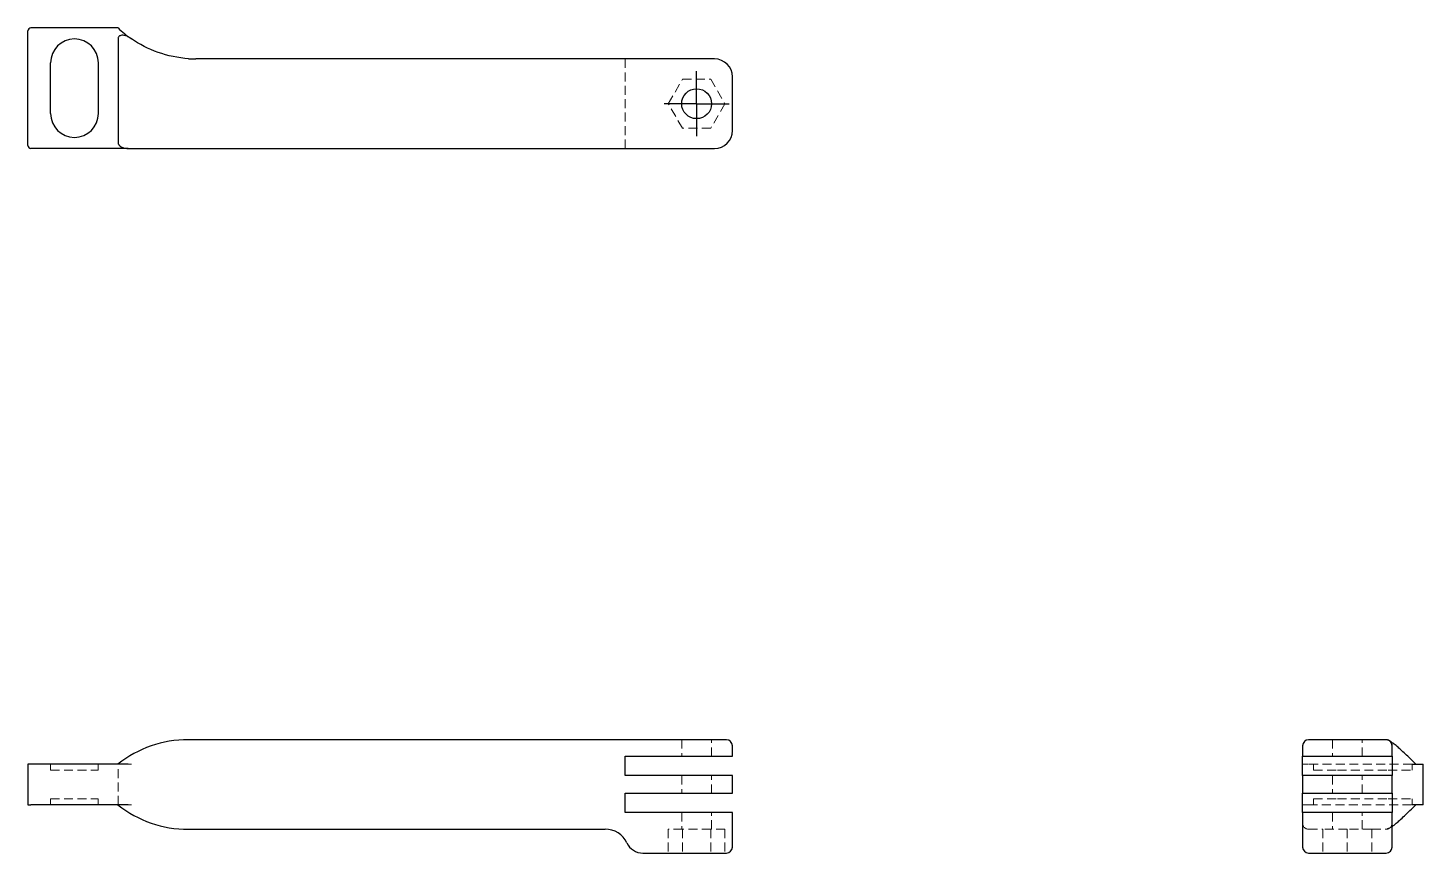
# Model space of a CAD drawing. Header units: millimetres. Extents: x 33 to 231, y 49 to 166.
import ezdxf

# ---------------------------------------------------------------- set-up
doc = ezdxf.new("R2010")
doc.units = ezdxf.units.MM
doc.linetypes.add('HIDDEN', pattern=[1.905, 1.27, -0.635])
doc.layers.add('10', color=7, linetype='Continuous')

# ---------------------------------------------------------------- blocks, each defined once
blk = doc.blocks.new('SW_CENTERMARKSYMBOL_0')
at = {"layer": '10', "color": 0}
for p, q in [((0, 2.5), (0, 4.62)), ((0, 0), (0, 2.5)), ((-2.5, 0), (-4.62, 0)), ((0, 0), (-2.5, 0)), ((0, 0), (0, -2.5)), ((0, 0), (2.5, 0)), ((2.5, 0), (4.62, 0)), ((0, -2.5), (0, -4.62))]:
    blk.add_line(p, q, dxfattribs=at)

msp = doc.modelspace()

# ---------------------------------------------------------------- linework, layer by layer
at = {"color": 7, "linetype": 'Continuous', "lineweight": 25}
for p, q in [((33, 149.36), (33, 165.61)), ((45.79, 166.04), (33.42, 166.04)), ((45.79, 164.46), (45.79, 149.78)), ((36.22, 153.89), (36.22, 161.08)), ((42.99, 161.08), (42.99, 153.89)), ((130.46, 161.63), (56.85, 161.63)), ((133, 151.47), (133, 159.09)), ((47.23, 148.93), (33.42, 148.93)), ((47.23, 148.93), (55.75, 148.93)), ((55.75, 148.93), (130.46, 148.93)), ((130.46, 65.03), (55.75, 65.03)), ((132.15, 65.03), (130.46, 65.03)), ((133, 62.67), (133, 64.18)), ((213.93, 64.18), (213.93, 62.67)), ((216.47, 65.03), (214.78, 65.03)), ((224.09, 65.03), (216.47, 65.03)), ((225.79, 65.03), (224.09, 65.03)), ((225.82, 65.03), (225.79, 65.03)), ((226.63, 62.67), (226.63, 64.18)), ((33, 61.57), (33, 55.78)), ((33.42, 61.57), (33, 61.57)), ((47.23, 61.57), (33.42, 61.57)), ((117.76, 62.67), (130.46, 62.67)), ((117.76, 59.93), (117.76, 62.67)), ((130.46, 62.67), (133, 62.67)), ((213.93, 62.67), (216.47, 62.67)), ((213.93, 59.93), (213.93, 62.67)), ((216.47, 62.67), (224.09, 62.67)), ((224.09, 62.67), (226.63, 62.67)), ((226.63, 62.67), (226.63, 59.93)), ((229.48, 61.57), (231.04, 61.57)), ((231.04, 55.78), (231.04, 61.57)), ((130.46, 59.93), (117.76, 59.93)), ((133, 59.93), (130.46, 59.93)), ((133, 57.42), (133, 59.93)), ((213.93, 59.93), (213.93, 57.42)), ((216.47, 59.93), (213.93, 59.93)), ((224.09, 59.93), (216.47, 59.93)), ((226.63, 59.93), (224.09, 59.93)), ((226.63, 57.42), (226.63, 59.93)), ((33, 55.78), (33.42, 55.78)), ((47.23, 55.78), (33.42, 55.78)), ((117.76, 57.42), (130.46, 57.42)), ((117.76, 54.68), (117.76, 57.42)), ((130.46, 57.42), (133, 57.42)), ((213.93, 57.42), (216.47, 57.42)), ((213.93, 54.68), (213.93, 57.42)), ((216.47, 57.42), (224.09, 57.42)), ((224.09, 57.42), (226.63, 57.42)), ((226.63, 57.42), (226.63, 54.68)), ((231.04, 55.78), (229.48, 55.78)), ((130.46, 54.68), (117.76, 54.68)), ((133, 54.68), (130.46, 54.68)), ((133, 49.79), (133, 54.68)), ((213.93, 54.68), (213.93, 49.79)), ((216.47, 54.68), (213.93, 54.68)), ((224.09, 54.68), (216.47, 54.68)), ((226.63, 54.68), (224.09, 54.68)), ((226.63, 49.79), (226.63, 54.68)), ((55.75, 52.33), (114.95, 52.33)), ((120.3, 48.94), (130.46, 48.94)), ((130.46, 48.94), (132.15, 48.94)), ((214.78, 48.94), (216.47, 48.94)), ((216.47, 48.94), (224.09, 48.94)), ((224.09, 48.94), (225.79, 48.94))]:
    msp.add_line(p, q, dxfattribs=at)
at = {"color": 7, "linetype": 'HIDDEN', "lineweight": 18}
for p, q in [((117.76, 148.93), (117.76, 161.63)), ((123.9, 155.28), (125.91, 158.77)), ((125.91, 158.77), (129.93, 158.77)), ((129.93, 158.77), (131.94, 155.28)), ((125.91, 151.8), (123.9, 155.28)), ((131.94, 155.28), (129.93, 151.8)), ((129.93, 151.8), (125.91, 151.8)), ((125.8, 65.03), (125.8, 62.67)), ((130.04, 62.67), (130.04, 65.03)), ((218.17, 65.03), (218.17, 62.67)), ((222.4, 62.67), (222.4, 65.03)), ((36.22, 61.57), (36.22, 60.72)), ((42.99, 61.57), (42.99, 60.72)), ((45.79, 55.78), (45.79, 61.57)), ((47.71, 61.57), (47.27, 61.57)), ((214.36, 61.57), (214.78, 61.57)), ((229.46, 61.57), (214.78, 61.57)), ((215.5, 61.57), (215.5, 60.72)), ((229.47, 60.72), (229.47, 61.57)), ((36.22, 60.72), (42.99, 60.72)), ((125.8, 59.93), (125.8, 57.42)), ((130.04, 57.42), (130.04, 59.93)), ((215.5, 60.72), (218.89, 60.72)), ((218.17, 59.93), (218.17, 57.42)), ((218.89, 60.72), (226.08, 60.72)), ((222.4, 57.42), (222.4, 59.93)), ((226.08, 60.72), (229.47, 60.72)), ((36.22, 55.78), (36.22, 56.63)), ((36.22, 56.63), (42.99, 56.63)), ((42.99, 55.78), (42.99, 56.63)), ((47.71, 55.78), (47.27, 55.78)), ((214.78, 55.78), (214.36, 55.78)), ((214.78, 55.78), (229.46, 55.78)), ((215.5, 56.63), (218.89, 56.63)), ((215.5, 56.63), (215.5, 55.78)), ((218.89, 56.63), (226.08, 56.63)), ((226.08, 56.63), (229.47, 56.63)), ((229.47, 55.78), (229.47, 56.63)), ((125.8, 54.68), (125.8, 52.33)), ((130.04, 52.33), (130.04, 54.68)), ((218.17, 54.68), (218.17, 52.33)), ((222.4, 52.33), (222.4, 54.68)), ((125.91, 52.33), (123.9, 52.33)), ((123.9, 52.33), (123.9, 48.94)), ((125.91, 52.33), (125.91, 48.94)), ((129.93, 52.33), (125.91, 52.33)), ((131.94, 52.33), (129.93, 52.33)), ((129.93, 52.33), (129.93, 48.94)), ((131.94, 52.33), (131.94, 48.94)), ((214.78, 52.33), (216.8, 52.33)), ((220.28, 52.33), (216.8, 52.33)), ((216.8, 52.33), (216.8, 48.94)), ((223.77, 52.33), (220.28, 52.33)), ((220.28, 52.33), (220.28, 48.94)), ((223.77, 52.33), (223.77, 48.94)), ((223.77, 52.33), (225.79, 52.33)), ((225.79, 52.33), (225.82, 52.33))]:
    msp.add_line(p, q, dxfattribs=at)
at = {"color": 7, "linetype": 'Continuous', "lineweight": 25}
msp.add_circle((127.92, 155.28), 2.12, dxfattribs=at)
for centre, radius, start, end in [((33.42, 165.61), 0.423, 90, 180), ((39.61, 161.08), 3.39, 0, 180), ((56.85, 177.72), 16.09, 226.5784, 235.371), ((56.85, 177.72), 16.09, 266.2853, 270), ((130.46, 159.09), 2.54, 0, 90), ((39.61, 153.89), 3.39, 180, 0), ((130.46, 151.47), 2.54, 270, 0), ((33.42, 149.36), 0.423, 180, 270), ((55.75, 48.94), 16.09, 90, 128.255), ((132.15, 64.18), 0.847, 0, 90), ((214.78, 64.18), 0.847, 90, 180), ((225.79, 64.18), 0.847, 0, 90), ((55.75, 68.41), 16.09, 231.745, 270), ((114.95, 48.94), 3.39, 25.3769, 90), ((120.3, 51.48), 2.54, 205.3769, 270), ((132.15, 49.79), 0.847, 270, 0), ((214.78, 49.79), 0.847, 180, 270), ((225.79, 49.79), 0.847, 270, 0)]:
    msp.add_arc(centre, radius, start, end, dxfattribs=at)
at = {"color": 7, "linetype": 'HIDDEN', "lineweight": 18}
for centre, start, end in [((214.78, 53.17), 180, 270), ((225.79, 53.17), 270, 0)]:
    msp.add_arc(centre, 0.847, start, end, dxfattribs=at)
at = {"color": 7, "linetype": 'Continuous', "lineweight": 25}
for points, knots in [([(47.71, 164.48), (47.66, 164.52), (47.57, 164.58), (47.44, 164.65), (47.32, 164.72), (47.15, 164.81), (46.94, 164.9), (46.65, 164.98), (46.36, 165.01), (46.12, 164.96), (45.96, 164.86), (45.86, 164.75), (45.8, 164.61), (45.8, 164.51), (45.79, 164.46)], [0, 0, 0, 0, 0.073285, 0.1391, 0.197365, 0.247995, 0.382938, 0.496447, 0.636286, 0.747682, 0.811649, 0.873447, 0.934167, 1, 1, 1, 1]), ([(55.81, 161.67), (54.32, 161.76), (51.32, 162.4), (48.82, 163.72), (47.71, 164.48)], [0, 0, 0, 0, 0.558084, 1.134647, 1.134647, 1.134647, 1.134647]), ([(45.79, 149.78), (45.79, 149.76), (45.8, 149.71), (45.81, 149.64), (45.83, 149.58), (45.87, 149.51), (45.91, 149.44), (45.96, 149.38), (46.02, 149.32), (46.08, 149.26), (46.16, 149.21), (46.24, 149.15), (46.38, 149.09), (46.59, 149.01), (46.89, 148.95), (47.11, 148.94), (47.23, 148.93)], [0, 0, 0, 0, 0.037245, 0.075181, 0.114198, 0.154651, 0.196854, 0.24108, 0.287557, 0.336475, 0.387989, 0.442223, 0.499274, 0.638961, 0.80596, 1, 1, 1, 1]), ([(226.67, 64.18), (226.67, 64.4), (226.58, 64.62), (226.26, 64.93), (226.04, 65.03), (225.82, 65.03)], [0, 0, 0, 0, 0.5, 0.5, 1, 1, 1, 1]), ([(229.99, 61.57), (229.74, 61.82), (229.22, 62.34), (228.52, 63.01), (227.88, 63.6), (227.31, 64.11), (226.8, 64.52), (226.36, 64.82), (226.09, 64.92), (225.97, 64.96)], [0, 0, 0, 0, 0.148456, 0.308619, 0.455584, 0.589652, 0.748911, 0.885813, 1, 1, 1, 1]), ([(226.63, 52.72), (226.69, 52.76), (226.88, 52.89), (227.24, 53.18), (227.76, 53.63), (228.4, 54.23), (229.15, 54.95), (229.71, 55.5), (229.99, 55.78)], [0, 0, 0, 0, 0.068886, 0.218226, 0.389135, 0.581357, 0.795283, 1, 1, 1, 1])]:
    msp.add_open_spline(points, degree=3, knots=knots, dxfattribs=at)
at = {"color": 7, "linetype": 'HIDDEN', "lineweight": 18}
for points, knots in [([(214.78, 61.57), (214.76, 61.57), (214.71, 61.57), (214.64, 61.57), (214.58, 61.57), (214.51, 61.57), (214.44, 61.57), (214.38, 61.57), (214.32, 61.57), (214.26, 61.57), (214.21, 61.57), (214.15, 61.57), (214.09, 61.57), (214.01, 61.57), (213.95, 61.57), (213.94, 61.57), (213.93, 61.57)], [0, 0, 0, 0, 0.037245, 0.075181, 0.114198, 0.154651, 0.196854, 0.24108, 0.287557, 0.336475, 0.387989, 0.442223, 0.499274, 0.638961, 0.80596, 1, 1, 1, 1]), ([(213.93, 55.78), (213.94, 55.78), (213.94, 55.78), (213.95, 55.78), (213.97, 55.78), (214, 55.78), (214.03, 55.78), (214.07, 55.78), (214.12, 55.78), (214.19, 55.78), (214.29, 55.78), (214.41, 55.78), (214.53, 55.78), (214.65, 55.78), (214.74, 55.78), (214.78, 55.78)], [0, 0, 0, 0, 0.086495, 0.168077, 0.244703, 0.316338, 0.382961, 0.444563, 0.501158, 0.60355, 0.696747, 0.781566, 0.859201, 0.931304, 1, 1, 1, 1]), ([(225.97, 52.39), (226.05, 52.42), (226.23, 52.47), (226.44, 52.58), (226.58, 52.69), (226.63, 52.72)], [0, 0, 0, 0, 0.3379185, 0.7636865, 1, 1, 1, 1])]:
    msp.add_open_spline(points, degree=3, knots=knots, dxfattribs=at)

# ---------------------------------------------------------------- block references
at = {"layer": '10'}
msp.add_blockref('SW_CENTERMARKSYMBOL_0', (127.92, 155.28), dxfattribs=at)

doc.saveas('drawing.dxf')
